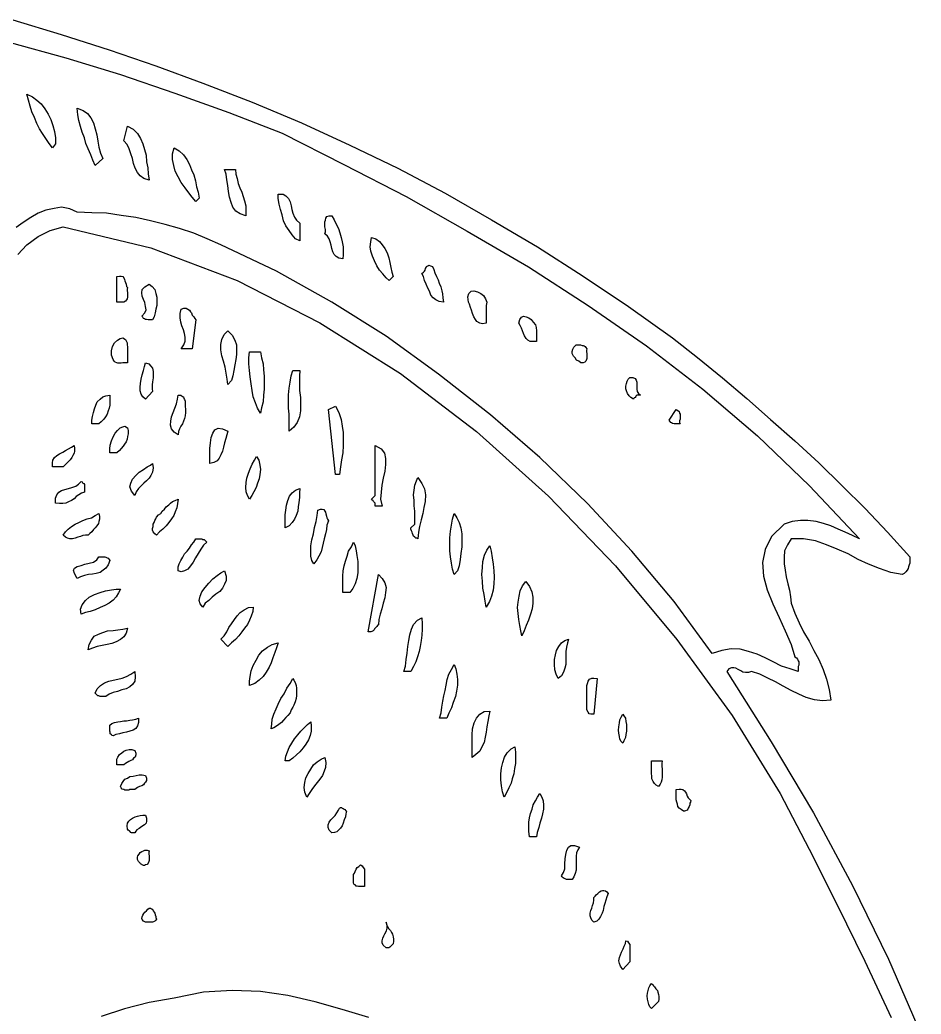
# Model space of a CAD drawing. Extents: x 0.02 to 8.19, y 0.02 to 6.66.
# Drawn here: x 4.496 to 6.16, y 4.022 to 5.858 of the extents above; entities that cross this region are included whole.
import ezdxf

# ---------------------------------------------------------------- set-up
doc = ezdxf.new("R2010")
doc.units = 0
doc.layers.add('1', color=7, linetype='Continuous')

msp = doc.modelspace()

# ---------------------------------------------------------------- linework, layer by layer
for points in [[(4.483, 5.858), (4.572, 5.831), (4.661, 5.803), (4.747, 5.773), (4.834, 5.741), (4.925, 5.706), (5.016, 5.668), (5.105, 5.627), (5.194, 5.584), (5.281, 5.538), (5.367, 5.489), (5.452, 5.439), (5.536, 5.385), (5.62, 5.329), (5.701, 5.271), (5.747, 5.235), (5.793, 5.197), (5.838, 5.159), (5.882, 5.12), (5.927, 5.081), (5.971, 5.04), (6.014, 4.998), (6.057, 4.956), (6.098, 4.912), (6.139, 4.867), (6.139, 4.863), (6.139, 4.859), (6.139, 4.855), (6.138, 4.852), (6.137, 4.848), (6.136, 4.845), (6.134, 4.842), (6.132, 4.839), (6.129, 4.836), (6.125, 4.834), (6.104, 4.838), (6.083, 4.845), (6.063, 4.853), (6.044, 4.862), (6.025, 4.872), (6.005, 4.881), (5.985, 4.889), (5.965, 4.896), (5.943, 4.9), (5.92, 4.9), (5.913, 4.889), (5.908, 4.878), (5.907, 4.866), (5.907, 4.854), (5.909, 4.842), (5.911, 4.83), (5.914, 4.817), (5.917, 4.805), (5.919, 4.793), (5.92, 4.781), (5.927, 4.763), (5.935, 4.745), (5.943, 4.728), (5.953, 4.711), (5.962, 4.694), (5.971, 4.677), (5.979, 4.659), (5.985, 4.641), (5.99, 4.622), (5.993, 4.602), (5.978, 4.601), (5.963, 4.603), (5.948, 4.607), (5.934, 4.613), (5.92, 4.62), (5.905, 4.628), (5.891, 4.636), (5.877, 4.643), (5.862, 4.65), (5.847, 4.655), (5.841, 4.653), (5.836, 4.653), (5.831, 4.654), (5.827, 4.656), (5.822, 4.659), (5.818, 4.661), (5.814, 4.662), (5.81, 4.662), (5.805, 4.66), (5.801, 4.655), (5.883, 4.525), (5.961, 4.394), (6.033, 4.26), (6.1, 4.124), (6.16, 3.985)], [(4.562, 5.629), (4.556, 5.622), (4.55, 5.63), (4.544, 5.639), (4.538, 5.648), (4.532, 5.657), (4.527, 5.667), (4.523, 5.678), (4.518, 5.688), (4.515, 5.699), (4.512, 5.71), (4.509, 5.721), (4.519, 5.716), (4.527, 5.71), (4.535, 5.703), (4.542, 5.694), (4.548, 5.684), (4.553, 5.674), (4.557, 5.663), (4.56, 5.652), (4.562, 5.64), (4.562, 5.629)], [(4.649, 5.602), (4.635, 5.589), (4.631, 5.599), (4.627, 5.609), (4.622, 5.62), (4.618, 5.63), (4.615, 5.64), (4.611, 5.651), (4.608, 5.661), (4.605, 5.672), (4.603, 5.683), (4.602, 5.695), (4.613, 5.691), (4.621, 5.685), (4.627, 5.677), (4.632, 5.668), (4.635, 5.657), (4.638, 5.646), (4.64, 5.634), (4.642, 5.623), (4.645, 5.612), (4.649, 5.602)], [(4.735, 5.562), (4.725, 5.565), (4.718, 5.57), (4.713, 5.576), (4.709, 5.584), (4.706, 5.593), (4.704, 5.602), (4.701, 5.611), (4.698, 5.62), (4.694, 5.628), (4.688, 5.635), (4.695, 5.662), (4.705, 5.656), (4.713, 5.648), (4.719, 5.639), (4.723, 5.629), (4.726, 5.619), (4.729, 5.608), (4.73, 5.596), (4.732, 5.585), (4.733, 5.574), (4.735, 5.562)], [(4.827, 5.529), (4.821, 5.523), (4.814, 5.531), (4.808, 5.539), (4.801, 5.548), (4.794, 5.558), (4.788, 5.568), (4.783, 5.579), (4.78, 5.589), (4.778, 5.6), (4.778, 5.611), (4.781, 5.622), (4.79, 5.616), (4.798, 5.609), (4.804, 5.6), (4.809, 5.591), (4.813, 5.581), (4.817, 5.572), (4.82, 5.561), (4.822, 5.55), (4.825, 5.54), (4.827, 5.529)], [(4.894, 5.582), (4.895, 5.573), (4.897, 5.565), (4.899, 5.556), (4.902, 5.548), (4.906, 5.54), (4.908, 5.532), (4.911, 5.524), (4.913, 5.515), (4.913, 5.506), (4.913, 5.496), (4.903, 5.5), (4.895, 5.505), (4.889, 5.512), (4.886, 5.521), (4.883, 5.531), (4.881, 5.541), (4.88, 5.552), (4.878, 5.563), (4.877, 5.573), (4.874, 5.582), (4.894, 5.582)], [(5.013, 5.483), (5.013, 5.45), (5.005, 5.454), (4.999, 5.461), (4.993, 5.469), (4.987, 5.478), (4.983, 5.487), (4.98, 5.498), (4.977, 5.508), (4.975, 5.518), (4.973, 5.528), (4.973, 5.536), (4.982, 5.536), (4.987, 5.533), (4.992, 5.528), (4.995, 5.522), (4.997, 5.515), (4.998, 5.508), (5, 5.501), (5.003, 5.494), (5.007, 5.488), (5.013, 5.483)], [(5.092, 5.417), (5.085, 5.418), (5.08, 5.421), (5.076, 5.425), (5.074, 5.43), (5.072, 5.436), (5.071, 5.442), (5.069, 5.448), (5.067, 5.454), (5.064, 5.459), (5.059, 5.463), (5.06, 5.467), (5.06, 5.471), (5.059, 5.476), (5.059, 5.48), (5.059, 5.485), (5.06, 5.488), (5.061, 5.492), (5.063, 5.495), (5.067, 5.496), (5.072, 5.496), (5.076, 5.489), (5.08, 5.481), (5.084, 5.473), (5.087, 5.465), (5.089, 5.456), (5.091, 5.448), (5.093, 5.439), (5.093, 5.432), (5.093, 5.424), (5.092, 5.417)], [(5.185, 5.384), (5.178, 5.377), (5.172, 5.382), (5.166, 5.389), (5.16, 5.396), (5.155, 5.404), (5.151, 5.413), (5.147, 5.422), (5.144, 5.431), (5.143, 5.439), (5.144, 5.448), (5.145, 5.456), (5.153, 5.454), (5.16, 5.449), (5.165, 5.443), (5.17, 5.436), (5.174, 5.428), (5.177, 5.419), (5.179, 5.41), (5.181, 5.401), (5.183, 5.392), (5.185, 5.384)], [(5.278, 5.337), (5.27, 5.338), (5.264, 5.341), (5.259, 5.345), (5.255, 5.35), (5.252, 5.357), (5.249, 5.363), (5.246, 5.37), (5.243, 5.377), (5.241, 5.384), (5.238, 5.39), (5.241, 5.392), (5.243, 5.394), (5.244, 5.396), (5.245, 5.399), (5.246, 5.401), (5.247, 5.403), (5.249, 5.404), (5.251, 5.405), (5.254, 5.404), (5.258, 5.403), (5.26, 5.397), (5.262, 5.391), (5.265, 5.384), (5.268, 5.378), (5.27, 5.372), (5.273, 5.365), (5.275, 5.358), (5.276, 5.352), (5.277, 5.345), (5.278, 5.337)], [(4.695, 5.364), (4.694, 5.361), (4.694, 5.358), (4.695, 5.355), (4.695, 5.352), (4.695, 5.349), (4.695, 5.346), (4.694, 5.343), (4.693, 5.341), (4.691, 5.339), (4.688, 5.337), (4.675, 5.337), (4.675, 5.384), (4.68, 5.385), (4.683, 5.385), (4.686, 5.384), (4.688, 5.382), (4.689, 5.379), (4.69, 5.376), (4.691, 5.373), (4.692, 5.37), (4.693, 5.366), (4.695, 5.364)], [(4.741, 5.304), (4.738, 5.304), (4.735, 5.304), (4.733, 5.304), (4.73, 5.305), (4.728, 5.305), (4.726, 5.306), (4.724, 5.307), (4.723, 5.309), (4.721, 5.311), (4.727, 5.317), (4.729, 5.323), (4.728, 5.329), (4.727, 5.336), (4.724, 5.342), (4.722, 5.348), (4.721, 5.354), (4.722, 5.36), (4.727, 5.365), (4.735, 5.37), (4.74, 5.366), (4.745, 5.36), (4.747, 5.353), (4.749, 5.346), (4.749, 5.339), (4.749, 5.331), (4.747, 5.324), (4.746, 5.317), (4.744, 5.31), (4.741, 5.304)], [(5.357, 5.331), (5.357, 5.298), (5.35, 5.297), (5.345, 5.298), (5.34, 5.301), (5.337, 5.305), (5.334, 5.31), (5.332, 5.316), (5.33, 5.322), (5.328, 5.327), (5.326, 5.333), (5.324, 5.337), (5.323, 5.347), (5.325, 5.353), (5.329, 5.357), (5.334, 5.358), (5.341, 5.356), (5.347, 5.353), (5.352, 5.349), (5.356, 5.343), (5.358, 5.337), (5.357, 5.331)], [(4.821, 5.304), (4.814, 5.251), (4.794, 5.251), (4.799, 5.258), (4.801, 5.265), (4.801, 5.272), (4.8, 5.279), (4.798, 5.286), (4.795, 5.293), (4.793, 5.3), (4.792, 5.308), (4.792, 5.316), (4.794, 5.324), (4.799, 5.326), (4.803, 5.326), (4.806, 5.324), (4.809, 5.322), (4.811, 5.319), (4.813, 5.317), (4.814, 5.313), (4.817, 5.31), (4.819, 5.307), (4.821, 5.304)], [(5.45, 5.284), (5.45, 5.264), (5.443, 5.264), (5.438, 5.264), (5.434, 5.267), (5.431, 5.27), (5.428, 5.275), (5.426, 5.279), (5.424, 5.284), (5.422, 5.289), (5.42, 5.294), (5.417, 5.298), (5.419, 5.305), (5.422, 5.309), (5.426, 5.311), (5.431, 5.31), (5.436, 5.308), (5.44, 5.305), (5.444, 5.3), (5.448, 5.295), (5.449, 5.29), (5.45, 5.284)], [(4.695, 5.251), (4.695, 5.225), (4.692, 5.225), (4.689, 5.225), (4.686, 5.225), (4.683, 5.224), (4.68, 5.224), (4.677, 5.224), (4.675, 5.225), (4.672, 5.226), (4.67, 5.228), (4.668, 5.231), (4.665, 5.239), (4.665, 5.247), (4.667, 5.255), (4.671, 5.262), (4.676, 5.267), (4.681, 5.27), (4.686, 5.271), (4.691, 5.268), (4.694, 5.262), (4.695, 5.251)], [(4.887, 5.192), (4.88, 5.185), (4.879, 5.195), (4.877, 5.206), (4.875, 5.217), (4.872, 5.228), (4.869, 5.238), (4.867, 5.249), (4.867, 5.259), (4.869, 5.268), (4.873, 5.277), (4.88, 5.284), (4.888, 5.276), (4.893, 5.267), (4.896, 5.258), (4.896, 5.25), (4.896, 5.24), (4.895, 5.231), (4.893, 5.221), (4.891, 5.211), (4.889, 5.201), (4.887, 5.192)], [(5.543, 5.251), (5.542, 5.248), (5.542, 5.245), (5.543, 5.242), (5.543, 5.24), (5.543, 5.236), (5.543, 5.233), (5.542, 5.231), (5.541, 5.228), (5.539, 5.226), (5.536, 5.225), (5.532, 5.225), (5.528, 5.228), (5.524, 5.23), (5.521, 5.234), (5.518, 5.237), (5.516, 5.242), (5.516, 5.246), (5.517, 5.25), (5.519, 5.254), (5.523, 5.258), (5.526, 5.258), (5.528, 5.258), (5.531, 5.258), (5.534, 5.257), (5.536, 5.257), (5.538, 5.256), (5.54, 5.255), (5.541, 5.253), (5.543, 5.251)], [(4.94, 5.245), (4.942, 5.234), (4.945, 5.223), (4.946, 5.212), (4.947, 5.2), (4.947, 5.188), (4.947, 5.176), (4.946, 5.165), (4.945, 5.153), (4.942, 5.142), (4.94, 5.132), (4.935, 5.141), (4.931, 5.151), (4.927, 5.162), (4.925, 5.174), (4.923, 5.186), (4.921, 5.199), (4.92, 5.211), (4.919, 5.223), (4.919, 5.234), (4.92, 5.245), (4.94, 5.245)], [(4.741, 5.172), (4.728, 5.158), (4.723, 5.162), (4.72, 5.167), (4.718, 5.173), (4.718, 5.18), (4.719, 5.187), (4.72, 5.195), (4.722, 5.203), (4.724, 5.211), (4.726, 5.218), (4.728, 5.225), (4.734, 5.223), (4.738, 5.219), (4.741, 5.215), (4.742, 5.209), (4.742, 5.204), (4.742, 5.197), (4.741, 5.19), (4.74, 5.184), (4.74, 5.177), (4.741, 5.172)], [(5.013, 5.211), (5.012, 5.2), (5.012, 5.187), (5.012, 5.174), (5.014, 5.161), (5.014, 5.148), (5.014, 5.136), (5.012, 5.125), (5.008, 5.115), (5.002, 5.106), (4.993, 5.099), (4.993, 5.108), (4.993, 5.119), (4.993, 5.13), (4.992, 5.141), (4.992, 5.153), (4.992, 5.166), (4.993, 5.178), (4.995, 5.189), (4.997, 5.201), (5, 5.211), (5.013, 5.211)], [(5.642, 5.165), (5.64, 5.165), (5.638, 5.165), (5.636, 5.165), (5.634, 5.164), (5.633, 5.163), (5.632, 5.161), (5.63, 5.16), (5.629, 5.158), (5.624, 5.161), (5.621, 5.164), (5.618, 5.168), (5.616, 5.173), (5.615, 5.177), (5.615, 5.182), (5.616, 5.187), (5.617, 5.191), (5.619, 5.195), (5.622, 5.198), (5.628, 5.198), (5.632, 5.196), (5.634, 5.193), (5.635, 5.189), (5.635, 5.185), (5.635, 5.18), (5.635, 5.176), (5.636, 5.172), (5.638, 5.168), (5.642, 5.165)], [(4.662, 5.165), (4.662, 5.159), (4.662, 5.153), (4.662, 5.147), (4.661, 5.141), (4.659, 5.136), (4.657, 5.13), (4.654, 5.125), (4.651, 5.121), (4.646, 5.116), (4.642, 5.112), (4.629, 5.112), (4.629, 5.119), (4.63, 5.126), (4.632, 5.133), (4.634, 5.14), (4.636, 5.147), (4.639, 5.153), (4.644, 5.158), (4.649, 5.162), (4.655, 5.164), (4.662, 5.165)], [(4.801, 5.145), (4.802, 5.139), (4.802, 5.133), (4.801, 5.127), (4.8, 5.122), (4.798, 5.117), (4.796, 5.112), (4.793, 5.108), (4.791, 5.103), (4.789, 5.098), (4.788, 5.092), (4.781, 5.097), (4.776, 5.103), (4.774, 5.11), (4.775, 5.117), (4.776, 5.125), (4.779, 5.133), (4.782, 5.141), (4.785, 5.149), (4.787, 5.158), (4.788, 5.165), (4.791, 5.165), (4.793, 5.165), (4.796, 5.163), (4.798, 5.162), (4.799, 5.159), (4.8, 5.157), (4.801, 5.154), (4.801, 5.151), (4.801, 5.148), (4.801, 5.145)], [(5.086, 5.019), (5.079, 5.019), (5.066, 5.139), (5.079, 5.145), (5.085, 5.133), (5.089, 5.12), (5.091, 5.108), (5.093, 5.096), (5.093, 5.084), (5.093, 5.072), (5.092, 5.059), (5.09, 5.046), (5.088, 5.033), (5.086, 5.019)], [(5.715, 5.112), (5.712, 5.112), (5.709, 5.112), (5.706, 5.112), (5.704, 5.112), (5.701, 5.113), (5.699, 5.114), (5.698, 5.115), (5.696, 5.117), (5.695, 5.119), (5.708, 5.139), (5.711, 5.137), (5.713, 5.135), (5.714, 5.132), (5.715, 5.13), (5.715, 5.127), (5.715, 5.124), (5.715, 5.121), (5.714, 5.118), (5.714, 5.115), (5.715, 5.112)], [(4.695, 5.105), (4.696, 5.1), (4.696, 5.094), (4.695, 5.089), (4.694, 5.084), (4.692, 5.079), (4.689, 5.075), (4.687, 5.071), (4.683, 5.067), (4.68, 5.063), (4.675, 5.059), (4.662, 5.059), (4.662, 5.066), (4.663, 5.073), (4.665, 5.081), (4.668, 5.088), (4.672, 5.095), (4.676, 5.1), (4.681, 5.105), (4.686, 5.107), (4.69, 5.108), (4.695, 5.105)], [(4.88, 5.099), (4.878, 5.092), (4.876, 5.085), (4.874, 5.077), (4.872, 5.069), (4.87, 5.062), (4.867, 5.055), (4.864, 5.049), (4.86, 5.044), (4.854, 5.041), (4.847, 5.039), (4.847, 5.048), (4.847, 5.057), (4.847, 5.067), (4.848, 5.077), (4.849, 5.087), (4.852, 5.095), (4.856, 5.101), (4.862, 5.104), (4.87, 5.103), (4.88, 5.099)], [(4.596, 5.072), (4.597, 5.067), (4.597, 5.062), (4.596, 5.058), (4.594, 5.054), (4.592, 5.05), (4.589, 5.046), (4.586, 5.043), (4.582, 5.039), (4.579, 5.036), (4.576, 5.033), (4.556, 5.033), (4.556, 5.04), (4.557, 5.045), (4.56, 5.05), (4.564, 5.054), (4.569, 5.057), (4.575, 5.06), (4.58, 5.063), (4.586, 5.066), (4.591, 5.069), (4.596, 5.072)], [(5.165, 4.96), (5.152, 4.96), (5.152, 4.962), (5.152, 4.964), (5.152, 4.966), (5.151, 4.967), (5.149, 4.969), (5.148, 4.97), (5.146, 4.972), (5.145, 4.973), (5.146, 4.974), (5.148, 4.976), (5.149, 4.977), (5.151, 4.979), (5.152, 4.98), (5.152, 4.982), (5.152, 4.984), (5.152, 4.986), (5.152, 4.993), (5.152, 5.001), (5.152, 5.01), (5.152, 5.019), (5.152, 5.029), (5.152, 5.039), (5.152, 5.049), (5.152, 5.057), (5.152, 5.066), (5.152, 5.072), (5.163, 5.066), (5.169, 5.058), (5.171, 5.048), (5.171, 5.037), (5.17, 5.025), (5.167, 5.012), (5.164, 4.999), (5.163, 4.986), (5.162, 4.973), (5.165, 4.96)], [(4.92, 4.973), (4.916, 4.98), (4.914, 4.987), (4.913, 4.995), (4.914, 5.004), (4.915, 5.012), (4.918, 5.021), (4.921, 5.029), (4.925, 5.038), (4.929, 5.045), (4.933, 5.052), (4.937, 5.045), (4.939, 5.036), (4.94, 5.028), (4.939, 5.019), (4.938, 5.011), (4.935, 5.003), (4.932, 4.995), (4.928, 4.987), (4.924, 4.98), (4.92, 4.973)], [(4.741, 5.039), (4.742, 5.031), (4.741, 5.023), (4.738, 5.017), (4.735, 5.012), (4.73, 5.007), (4.725, 5.003), (4.72, 4.998), (4.715, 4.993), (4.711, 4.987), (4.708, 4.98), (4.702, 4.988), (4.699, 4.996), (4.701, 5.003), (4.704, 5.01), (4.71, 5.017), (4.716, 5.023), (4.724, 5.028), (4.731, 5.033), (4.737, 5.036), (4.741, 5.039)], [(5.231, 4.9), (5.229, 4.901), (5.227, 4.901), (5.225, 4.903), (5.223, 4.905), (5.222, 4.907), (5.221, 4.91), (5.22, 4.912), (5.219, 4.915), (5.218, 4.918), (5.218, 4.92), (5.225, 4.927), (5.225, 4.934), (5.225, 4.942), (5.225, 4.951), (5.224, 4.961), (5.224, 4.971), (5.223, 4.981), (5.224, 4.99), (5.225, 4.999), (5.228, 5.007), (5.231, 5.013), (5.238, 5.002), (5.243, 4.992), (5.245, 4.981), (5.244, 4.969), (5.242, 4.958), (5.24, 4.947), (5.237, 4.935), (5.234, 4.923), (5.232, 4.912), (5.231, 4.9)], [(4.615, 4.986), (4.61, 4.984), (4.605, 4.981), (4.6, 4.978), (4.596, 4.974), (4.591, 4.971), (4.586, 4.968), (4.581, 4.966), (4.575, 4.965), (4.569, 4.965), (4.562, 4.966), (4.562, 4.975), (4.564, 4.981), (4.568, 4.986), (4.573, 4.989), (4.579, 4.991), (4.586, 4.993), (4.592, 4.995), (4.599, 4.997), (4.604, 5.001), (4.609, 5.006), (4.611, 5.005), (4.612, 5.003), (4.614, 5.002), (4.615, 5), (4.615, 4.997), (4.615, 4.995), (4.615, 4.992), (4.615, 4.989), (4.615, 4.986)], [(5.013, 4.993), (5.012, 4.985), (5.012, 4.976), (5.011, 4.967), (5.01, 4.959), (5.009, 4.951), (5.006, 4.943), (5.003, 4.936), (4.999, 4.93), (4.993, 4.924), (4.986, 4.92), (4.986, 4.927), (4.986, 4.935), (4.986, 4.944), (4.987, 4.953), (4.988, 4.962), (4.991, 4.971), (4.994, 4.979), (4.999, 4.985), (5.005, 4.99), (5.013, 4.993)], [(4.788, 4.973), (4.787, 4.965), (4.786, 4.957), (4.783, 4.95), (4.78, 4.943), (4.776, 4.937), (4.771, 4.93), (4.766, 4.924), (4.76, 4.918), (4.754, 4.913), (4.748, 4.907), (4.745, 4.909), (4.742, 4.913), (4.741, 4.916), (4.741, 4.919), (4.742, 4.923), (4.742, 4.927), (4.744, 4.93), (4.745, 4.934), (4.747, 4.937), (4.748, 4.94), (4.752, 4.944), (4.756, 4.947), (4.759, 4.951), (4.763, 4.955), (4.766, 4.959), (4.771, 4.963), (4.774, 4.966), (4.778, 4.969), (4.783, 4.971), (4.788, 4.973)], [(4.642, 4.947), (4.643, 4.941), (4.643, 4.936), (4.642, 4.932), (4.641, 4.928), (4.638, 4.924), (4.635, 4.92), (4.632, 4.917), (4.629, 4.913), (4.625, 4.91), (4.622, 4.907), (4.617, 4.907), (4.612, 4.906), (4.608, 4.904), (4.603, 4.903), (4.598, 4.901), (4.593, 4.9), (4.588, 4.9), (4.584, 4.901), (4.58, 4.903), (4.576, 4.907), (4.58, 4.913), (4.585, 4.918), (4.591, 4.923), (4.598, 4.927), (4.605, 4.93), (4.612, 4.934), (4.62, 4.937), (4.628, 4.939), (4.635, 4.943), (4.642, 4.947)], [(5.066, 4.933), (5.063, 4.925), (5.062, 4.917), (5.06, 4.909), (5.058, 4.9), (5.056, 4.892), (5.054, 4.884), (5.052, 4.876), (5.048, 4.868), (5.044, 4.861), (5.039, 4.854), (5.035, 4.86), (5.033, 4.868), (5.033, 4.877), (5.033, 4.887), (5.035, 4.898), (5.038, 4.909), (5.04, 4.921), (5.043, 4.932), (5.045, 4.943), (5.046, 4.953), (5.051, 4.955), (5.054, 4.955), (5.057, 4.954), (5.059, 4.951), (5.06, 4.949), (5.061, 4.946), (5.062, 4.942), (5.063, 4.939), (5.064, 4.936), (5.066, 4.933)], [(5.304, 4.841), (5.298, 4.834), (5.295, 4.844), (5.293, 4.855), (5.291, 4.867), (5.29, 4.878), (5.29, 4.89), (5.29, 4.902), (5.291, 4.914), (5.293, 4.925), (5.295, 4.936), (5.298, 4.947), (5.303, 4.939), (5.307, 4.93), (5.31, 4.92), (5.312, 4.909), (5.312, 4.897), (5.312, 4.885), (5.31, 4.873), (5.309, 4.862), (5.307, 4.85), (5.304, 4.841)], [(4.841, 4.894), (4.835, 4.888), (4.83, 4.881), (4.825, 4.873), (4.82, 4.865), (4.816, 4.857), (4.811, 4.85), (4.806, 4.844), (4.8, 4.841), (4.794, 4.839), (4.788, 4.841), (4.788, 4.848), (4.79, 4.854), (4.793, 4.86), (4.797, 4.866), (4.8, 4.872), (4.805, 4.877), (4.809, 4.883), (4.813, 4.889), (4.817, 4.894), (4.821, 4.9), (4.824, 4.9), (4.826, 4.9), (4.829, 4.9), (4.832, 4.9), (4.834, 4.899), (4.836, 4.899), (4.838, 4.897), (4.839, 4.896), (4.841, 4.894)], [(5.105, 4.801), (5.092, 4.801), (5.092, 4.811), (5.092, 4.821), (5.092, 4.831), (5.093, 4.841), (5.095, 4.85), (5.097, 4.859), (5.1, 4.868), (5.103, 4.877), (5.108, 4.885), (5.112, 4.894), (5.115, 4.887), (5.117, 4.878), (5.118, 4.869), (5.12, 4.858), (5.12, 4.848), (5.12, 4.837), (5.118, 4.827), (5.115, 4.817), (5.111, 4.808), (5.105, 4.801)], [(5.364, 4.887), (5.366, 4.877), (5.368, 4.865), (5.37, 4.853), (5.371, 4.841), (5.372, 4.829), (5.371, 4.817), (5.37, 4.805), (5.367, 4.794), (5.363, 4.784), (5.357, 4.774), (5.355, 4.785), (5.353, 4.797), (5.351, 4.809), (5.35, 4.822), (5.349, 4.834), (5.35, 4.847), (5.351, 4.858), (5.354, 4.87), (5.358, 4.879), (5.364, 4.887)], [(4.662, 4.86), (4.659, 4.852), (4.655, 4.846), (4.65, 4.842), (4.644, 4.838), (4.637, 4.836), (4.63, 4.835), (4.623, 4.834), (4.615, 4.832), (4.608, 4.83), (4.602, 4.827), (4.597, 4.836), (4.595, 4.842), (4.597, 4.846), (4.602, 4.849), (4.609, 4.851), (4.616, 4.853), (4.624, 4.855), (4.632, 4.857), (4.638, 4.861), (4.642, 4.867), (4.645, 4.867), (4.648, 4.867), (4.65, 4.867), (4.653, 4.867), (4.655, 4.866), (4.657, 4.865), (4.659, 4.864), (4.661, 4.862), (4.662, 4.86)], [(4.874, 4.841), (4.877, 4.831), (4.877, 4.823), (4.874, 4.816), (4.87, 4.809), (4.865, 4.803), (4.858, 4.798), (4.851, 4.792), (4.845, 4.786), (4.838, 4.781), (4.834, 4.774), (4.829, 4.78), (4.827, 4.786), (4.829, 4.794), (4.832, 4.802), (4.838, 4.81), (4.845, 4.818), (4.852, 4.826), (4.86, 4.832), (4.867, 4.837), (4.874, 4.841)], [(5.158, 4.741), (5.156, 4.74), (5.155, 4.738), (5.153, 4.736), (5.151, 4.734), (5.15, 4.732), (5.148, 4.73), (5.146, 4.729), (5.144, 4.728), (5.141, 4.728), (5.139, 4.728), (5.158, 4.834), (5.165, 4.827), (5.17, 4.819), (5.172, 4.81), (5.171, 4.801), (5.17, 4.791), (5.167, 4.781), (5.164, 4.771), (5.161, 4.761), (5.159, 4.751), (5.158, 4.741)], [(5.423, 4.721), (5.421, 4.73), (5.419, 4.74), (5.417, 4.751), (5.416, 4.762), (5.415, 4.773), (5.416, 4.783), (5.418, 4.794), (5.42, 4.804), (5.424, 4.813), (5.43, 4.821), (5.437, 4.812), (5.441, 4.802), (5.443, 4.792), (5.443, 4.781), (5.442, 4.771), (5.439, 4.761), (5.435, 4.75), (5.431, 4.74), (5.427, 4.73), (5.423, 4.721)], [(4.682, 4.807), (4.678, 4.8), (4.674, 4.793), (4.668, 4.787), (4.661, 4.781), (4.653, 4.777), (4.644, 4.773), (4.635, 4.769), (4.626, 4.766), (4.617, 4.764), (4.609, 4.761), (4.608, 4.77), (4.611, 4.778), (4.617, 4.786), (4.624, 4.792), (4.634, 4.797), (4.644, 4.801), (4.654, 4.804), (4.665, 4.806), (4.674, 4.807), (4.682, 4.807)], [(4.927, 4.774), (4.926, 4.766), (4.923, 4.757), (4.92, 4.75), (4.916, 4.742), (4.911, 4.735), (4.906, 4.728), (4.9, 4.721), (4.894, 4.714), (4.887, 4.708), (4.88, 4.701), (4.867, 4.715), (4.873, 4.721), (4.878, 4.728), (4.882, 4.736), (4.887, 4.743), (4.892, 4.751), (4.897, 4.758), (4.903, 4.764), (4.91, 4.769), (4.918, 4.773), (4.927, 4.774)], [(5.238, 4.754), (5.239, 4.743), (5.239, 4.733), (5.238, 4.722), (5.237, 4.712), (5.235, 4.701), (5.233, 4.692), (5.23, 4.682), (5.227, 4.673), (5.223, 4.664), (5.218, 4.655), (5.205, 4.655), (5.208, 4.665), (5.209, 4.677), (5.211, 4.689), (5.212, 4.701), (5.214, 4.712), (5.216, 4.723), (5.219, 4.733), (5.223, 4.742), (5.23, 4.75), (5.238, 4.754)], [(4.695, 4.735), (4.692, 4.726), (4.688, 4.719), (4.682, 4.714), (4.674, 4.71), (4.666, 4.707), (4.657, 4.705), (4.648, 4.703), (4.639, 4.701), (4.63, 4.698), (4.622, 4.695), (4.624, 4.705), (4.628, 4.713), (4.633, 4.72), (4.641, 4.724), (4.649, 4.727), (4.658, 4.73), (4.668, 4.731), (4.677, 4.732), (4.686, 4.733), (4.695, 4.735)], [(4.973, 4.708), (4.97, 4.699), (4.967, 4.69), (4.963, 4.68), (4.96, 4.671), (4.956, 4.663), (4.951, 4.654), (4.945, 4.646), (4.938, 4.639), (4.93, 4.633), (4.92, 4.629), (4.92, 4.637), (4.921, 4.646), (4.923, 4.656), (4.927, 4.666), (4.932, 4.676), (4.937, 4.685), (4.944, 4.693), (4.953, 4.7), (4.962, 4.705), (4.973, 4.708)], [(5.509, 4.715), (5.507, 4.708), (5.505, 4.7), (5.504, 4.692), (5.504, 4.685), (5.504, 4.676), (5.504, 4.668), (5.502, 4.661), (5.5, 4.654), (5.496, 4.647), (5.49, 4.642), (5.486, 4.65), (5.484, 4.658), (5.483, 4.668), (5.483, 4.677), (5.485, 4.686), (5.487, 4.694), (5.491, 4.701), (5.496, 4.708), (5.502, 4.712), (5.509, 4.715)], [(5.284, 4.569), (5.271, 4.569), (5.274, 4.579), (5.275, 4.589), (5.277, 4.6), (5.279, 4.61), (5.281, 4.62), (5.283, 4.63), (5.285, 4.64), (5.288, 4.65), (5.293, 4.659), (5.298, 4.668), (5.301, 4.66), (5.303, 4.65), (5.304, 4.64), (5.304, 4.63), (5.302, 4.619), (5.3, 4.609), (5.296, 4.598), (5.293, 4.588), (5.288, 4.578), (5.284, 4.569)], [(4.708, 4.655), (4.709, 4.645), (4.708, 4.637), (4.704, 4.631), (4.699, 4.627), (4.692, 4.623), (4.684, 4.621), (4.676, 4.618), (4.668, 4.616), (4.661, 4.613), (4.655, 4.609), (4.652, 4.609), (4.649, 4.609), (4.647, 4.609), (4.644, 4.609), (4.642, 4.61), (4.64, 4.61), (4.638, 4.612), (4.637, 4.613), (4.635, 4.615), (4.639, 4.623), (4.645, 4.629), (4.652, 4.634), (4.66, 4.637), (4.668, 4.639), (4.677, 4.641), (4.685, 4.643), (4.693, 4.646), (4.701, 4.65), (4.708, 4.655)], [(5, 4.589), (4.997, 4.584), (4.995, 4.579), (4.991, 4.574), (4.987, 4.57), (4.983, 4.565), (4.979, 4.561), (4.974, 4.557), (4.97, 4.554), (4.965, 4.551), (4.96, 4.549), (4.961, 4.558), (4.962, 4.567), (4.965, 4.576), (4.969, 4.586), (4.973, 4.595), (4.978, 4.605), (4.984, 4.614), (4.989, 4.624), (4.995, 4.633), (5, 4.642), (5.002, 4.639), (5.004, 4.635), (5.006, 4.629), (5.007, 4.624), (5.007, 4.617), (5.007, 4.611), (5.006, 4.605), (5.004, 4.599), (5.002, 4.593), (5, 4.589)], [(5.556, 4.576), (5.55, 4.576), (5.547, 4.577), (5.545, 4.58), (5.543, 4.584), (5.543, 4.587), (5.543, 4.591), (5.543, 4.596), (5.543, 4.6), (5.543, 4.605), (5.543, 4.609), (5.543, 4.613), (5.543, 4.618), (5.543, 4.623), (5.543, 4.629), (5.544, 4.633), (5.545, 4.637), (5.548, 4.641), (5.552, 4.643), (5.556, 4.643), (5.562, 4.642), (5.556, 4.576)], [(5.364, 4.582), (5.362, 4.573), (5.36, 4.563), (5.358, 4.553), (5.357, 4.543), (5.355, 4.534), (5.353, 4.524), (5.349, 4.516), (5.345, 4.508), (5.338, 4.502), (5.331, 4.496), (5.331, 4.504), (5.331, 4.515), (5.331, 4.526), (5.331, 4.538), (5.332, 4.549), (5.335, 4.56), (5.339, 4.569), (5.345, 4.576), (5.353, 4.581), (5.364, 4.582)], [(5.609, 4.523), (5.606, 4.526), (5.604, 4.53), (5.603, 4.535), (5.602, 4.541), (5.601, 4.547), (5.602, 4.553), (5.603, 4.56), (5.604, 4.566), (5.606, 4.571), (5.609, 4.576), (5.611, 4.573), (5.614, 4.569), (5.615, 4.563), (5.616, 4.557), (5.616, 4.551), (5.616, 4.545), (5.615, 4.539), (5.614, 4.533), (5.611, 4.527), (5.609, 4.523)], [(4.715, 4.569), (4.715, 4.561), (4.713, 4.555), (4.71, 4.55), (4.705, 4.547), (4.699, 4.545), (4.693, 4.543), (4.686, 4.542), (4.68, 4.54), (4.673, 4.539), (4.668, 4.536), (4.666, 4.537), (4.665, 4.539), (4.663, 4.54), (4.663, 4.543), (4.662, 4.545), (4.662, 4.548), (4.662, 4.55), (4.662, 4.553), (4.662, 4.556), (4.666, 4.559), (4.671, 4.561), (4.677, 4.562), (4.682, 4.563), (4.688, 4.564), (4.693, 4.564), (4.699, 4.565), (4.704, 4.566), (4.71, 4.567), (4.715, 4.569)], [(4.993, 4.49), (4.986, 4.49), (4.987, 4.499), (4.99, 4.507), (4.993, 4.515), (4.998, 4.523), (5.003, 4.531), (5.009, 4.538), (5.015, 4.545), (5.021, 4.551), (5.027, 4.557), (5.033, 4.562), (5.034, 4.554), (5.034, 4.545), (5.032, 4.537), (5.029, 4.529), (5.024, 4.521), (5.019, 4.514), (5.013, 4.507), (5.007, 4.501), (5, 4.495), (4.993, 4.49)], [(5.41, 4.516), (5.411, 4.506), (5.411, 4.495), (5.411, 4.485), (5.409, 4.476), (5.408, 4.466), (5.405, 4.457), (5.403, 4.449), (5.399, 4.44), (5.395, 4.432), (5.39, 4.423), (5.387, 4.433), (5.385, 4.444), (5.384, 4.455), (5.384, 4.466), (5.385, 4.477), (5.388, 4.487), (5.391, 4.497), (5.396, 4.505), (5.403, 4.512), (5.41, 4.516)], [(4.708, 4.509), (4.71, 4.504), (4.71, 4.501), (4.709, 4.497), (4.706, 4.495), (4.704, 4.492), (4.701, 4.491), (4.697, 4.489), (4.694, 4.487), (4.691, 4.485), (4.688, 4.483), (4.675, 4.483), (4.675, 4.488), (4.675, 4.493), (4.677, 4.497), (4.68, 4.502), (4.684, 4.505), (4.688, 4.508), (4.692, 4.51), (4.698, 4.511), (4.703, 4.511), (4.708, 4.509)], [(5.059, 4.496), (5.061, 4.487), (5.06, 4.478), (5.058, 4.471), (5.055, 4.463), (5.05, 4.456), (5.045, 4.45), (5.04, 4.444), (5.035, 4.437), (5.03, 4.43), (5.026, 4.423), (5.022, 4.432), (5.021, 4.441), (5.022, 4.45), (5.024, 4.459), (5.028, 4.467), (5.033, 4.475), (5.038, 4.483), (5.045, 4.488), (5.052, 4.493), (5.059, 4.496)], [(5.682, 4.49), (5.681, 4.485), (5.681, 4.48), (5.682, 4.475), (5.682, 4.47), (5.682, 4.465), (5.682, 4.46), (5.681, 4.455), (5.68, 4.451), (5.678, 4.447), (5.675, 4.443), (5.671, 4.445), (5.668, 4.448), (5.665, 4.452), (5.663, 4.457), (5.663, 4.462), (5.662, 4.467), (5.662, 4.473), (5.662, 4.478), (5.662, 4.484), (5.662, 4.49), (5.682, 4.49)], [(4.728, 4.463), (4.73, 4.458), (4.73, 4.454), (4.728, 4.451), (4.726, 4.449), (4.724, 4.446), (4.721, 4.444), (4.717, 4.443), (4.713, 4.441), (4.711, 4.439), (4.708, 4.437), (4.705, 4.437), (4.702, 4.437), (4.699, 4.437), (4.697, 4.436), (4.693, 4.436), (4.69, 4.436), (4.688, 4.437), (4.685, 4.438), (4.683, 4.44), (4.682, 4.443), (4.684, 4.448), (4.687, 4.452), (4.69, 4.456), (4.695, 4.458), (4.699, 4.461), (4.705, 4.462), (4.711, 4.463), (4.716, 4.464), (4.722, 4.464), (4.728, 4.463)], [(5.45, 4.35), (5.437, 4.35), (5.436, 4.36), (5.436, 4.368), (5.436, 4.377), (5.437, 4.385), (5.439, 4.393), (5.442, 4.401), (5.444, 4.409), (5.448, 4.416), (5.452, 4.423), (5.456, 4.43), (5.46, 4.423), (5.462, 4.416), (5.463, 4.408), (5.463, 4.401), (5.461, 4.392), (5.459, 4.384), (5.456, 4.375), (5.454, 4.367), (5.451, 4.358), (5.45, 4.35)], [(5.735, 4.417), (5.734, 4.414), (5.733, 4.412), (5.733, 4.409), (5.732, 4.406), (5.73, 4.403), (5.729, 4.401), (5.728, 4.399), (5.725, 4.398), (5.723, 4.397), (5.721, 4.397), (5.717, 4.4), (5.713, 4.403), (5.711, 4.406), (5.71, 4.41), (5.709, 4.414), (5.708, 4.418), (5.708, 4.423), (5.708, 4.427), (5.708, 4.432), (5.708, 4.437), (5.713, 4.438), (5.717, 4.438), (5.72, 4.437), (5.723, 4.435), (5.725, 4.432), (5.727, 4.429), (5.728, 4.425), (5.73, 4.422), (5.733, 4.419), (5.735, 4.417)], [(4.728, 4.39), (4.73, 4.384), (4.73, 4.379), (4.729, 4.375), (4.726, 4.372), (4.723, 4.37), (4.719, 4.367), (4.716, 4.365), (4.712, 4.363), (4.71, 4.36), (4.708, 4.357), (4.706, 4.357), (4.704, 4.357), (4.702, 4.357), (4.701, 4.358), (4.699, 4.36), (4.698, 4.361), (4.696, 4.362), (4.695, 4.364), (4.694, 4.37), (4.695, 4.375), (4.697, 4.379), (4.7, 4.382), (4.704, 4.384), (4.709, 4.387), (4.713, 4.388), (4.718, 4.389), (4.723, 4.39), (4.728, 4.39)], [(5.099, 4.397), (5.098, 4.392), (5.097, 4.387), (5.095, 4.381), (5.093, 4.375), (5.091, 4.37), (5.088, 4.366), (5.084, 4.362), (5.081, 4.359), (5.077, 4.358), (5.072, 4.357), (5.067, 4.362), (5.065, 4.367), (5.065, 4.372), (5.067, 4.377), (5.07, 4.381), (5.074, 4.385), (5.078, 4.389), (5.081, 4.394), (5.084, 4.399), (5.086, 4.403), (5.088, 4.404), (5.09, 4.404), (5.091, 4.403), (5.093, 4.402), (5.095, 4.401), (5.096, 4.4), (5.098, 4.398), (5.099, 4.397)], [(5.529, 4.331), (5.526, 4.326), (5.524, 4.32), (5.523, 4.314), (5.523, 4.307), (5.523, 4.301), (5.523, 4.294), (5.523, 4.288), (5.521, 4.282), (5.519, 4.276), (5.516, 4.271), (5.513, 4.271), (5.51, 4.271), (5.508, 4.271), (5.505, 4.271), (5.503, 4.272), (5.501, 4.273), (5.499, 4.274), (5.497, 4.276), (5.496, 4.278), (5.5, 4.284), (5.502, 4.291), (5.502, 4.3), (5.503, 4.309), (5.504, 4.317), (5.506, 4.325), (5.509, 4.331), (5.513, 4.334), (5.52, 4.334), (5.529, 4.331)], [(4.735, 4.324), (4.734, 4.321), (4.734, 4.318), (4.735, 4.315), (4.735, 4.312), (4.735, 4.309), (4.735, 4.306), (4.734, 4.304), (4.733, 4.301), (4.731, 4.299), (4.728, 4.298), (4.726, 4.297), (4.724, 4.297), (4.722, 4.298), (4.721, 4.299), (4.719, 4.3), (4.718, 4.301), (4.716, 4.303), (4.715, 4.304), (4.713, 4.308), (4.713, 4.312), (4.714, 4.315), (4.716, 4.318), (4.718, 4.321), (4.721, 4.323), (4.724, 4.324), (4.727, 4.325), (4.731, 4.325), (4.735, 4.324)], [(5.132, 4.258), (5.129, 4.258), (5.126, 4.258), (5.124, 4.258), (5.121, 4.258), (5.119, 4.259), (5.117, 4.259), (5.115, 4.261), (5.113, 4.262), (5.112, 4.264), (5.112, 4.269), (5.112, 4.272), (5.112, 4.276), (5.112, 4.28), (5.114, 4.283), (5.115, 4.286), (5.117, 4.29), (5.119, 4.293), (5.122, 4.295), (5.125, 4.298), (5.128, 4.296), (5.13, 4.293), (5.132, 4.29), (5.132, 4.286), (5.132, 4.281), (5.132, 4.276), (5.132, 4.271), (5.132, 4.267), (5.132, 4.262), (5.132, 4.258)], [(5.582, 4.245), (5.58, 4.239), (5.578, 4.233), (5.576, 4.227), (5.574, 4.221), (5.573, 4.214), (5.571, 4.209), (5.568, 4.203), (5.565, 4.198), (5.561, 4.194), (5.556, 4.192), (5.552, 4.196), (5.55, 4.2), (5.549, 4.204), (5.549, 4.209), (5.55, 4.214), (5.552, 4.218), (5.553, 4.223), (5.555, 4.228), (5.556, 4.233), (5.556, 4.238), (5.558, 4.24), (5.56, 4.243), (5.563, 4.245), (5.566, 4.248), (5.569, 4.25), (5.572, 4.251), (5.574, 4.251), (5.577, 4.25), (5.58, 4.248), (5.582, 4.245)], [(4.748, 4.198), (4.747, 4.196), (4.745, 4.194), (4.743, 4.193), (4.741, 4.192), (4.739, 4.192), (4.736, 4.192), (4.734, 4.192), (4.731, 4.192), (4.728, 4.192), (4.724, 4.194), (4.722, 4.197), (4.721, 4.199), (4.722, 4.202), (4.723, 4.205), (4.725, 4.208), (4.727, 4.211), (4.73, 4.213), (4.732, 4.216), (4.735, 4.218), (4.737, 4.218), (4.739, 4.217), (4.741, 4.216), (4.742, 4.213), (4.744, 4.211), (4.745, 4.209), (4.746, 4.206), (4.747, 4.203), (4.747, 4.201), (4.748, 4.198)], [(5.185, 4.152), (5.184, 4.151), (5.182, 4.149), (5.181, 4.148), (5.179, 4.146), (5.177, 4.145), (5.176, 4.145), (5.174, 4.145), (5.172, 4.145), (5.167, 4.15), (5.165, 4.154), (5.165, 4.158), (5.166, 4.163), (5.168, 4.167), (5.17, 4.171), (5.173, 4.176), (5.174, 4.181), (5.174, 4.186), (5.172, 4.192), (5.173, 4.188), (5.175, 4.184), (5.177, 4.18), (5.18, 4.177), (5.182, 4.173), (5.184, 4.17), (5.185, 4.165), (5.186, 4.161), (5.186, 4.157), (5.185, 4.152)], [(5.622, 4.119), (5.609, 4.105), (5.605, 4.111), (5.603, 4.116), (5.602, 4.121), (5.603, 4.127), (5.605, 4.132), (5.607, 4.137), (5.61, 4.143), (5.612, 4.148), (5.614, 4.153), (5.615, 4.158), (5.618, 4.157), (5.62, 4.154), (5.622, 4.151), (5.622, 4.147), (5.622, 4.142), (5.622, 4.137), (5.622, 4.132), (5.622, 4.128), (5.622, 4.123), (5.622, 4.119)], [(5.675, 4.046), (5.662, 4.033), (5.659, 4.036), (5.657, 4.04), (5.656, 4.045), (5.655, 4.05), (5.654, 4.056), (5.655, 4.061), (5.656, 4.066), (5.657, 4.071), (5.659, 4.075), (5.662, 4.079), (5.664, 4.077), (5.666, 4.075), (5.668, 4.073), (5.67, 4.069), (5.673, 4.066), (5.674, 4.063), (5.675, 4.059), (5.676, 4.055), (5.676, 4.05), (5.675, 4.046)]]:
    msp.add_lwpolyline(points)
at = {"layer": '1'}
for points in [[(4.478, 5.816), (4.581, 5.788), (4.682, 5.757), (4.782, 5.723), (4.882, 5.687), (4.98, 5.649)], [(4.98, 5.649), (5.094, 5.591), (5.209, 5.532), (5.322, 5.468), (5.435, 5.402), (5.545, 5.331), (5.653, 5.256), (5.757, 5.176), (5.858, 5.09), (5.954, 4.998), (6.046, 4.9), (6.033, 4.906), (6.02, 4.912), (6.007, 4.918), (5.993, 4.924), (5.98, 4.928), (5.966, 4.932), (5.951, 4.934), (5.937, 4.934), (5.922, 4.932), (5.907, 4.927), (5.884, 4.904), (5.872, 4.88), (5.867, 4.856), (5.869, 4.831), (5.876, 4.806), (5.886, 4.78), (5.898, 4.755), (5.909, 4.73), (5.92, 4.705), (5.927, 4.682), (5.93, 4.68), (5.932, 4.678), (5.933, 4.675), (5.934, 4.673), (5.934, 4.67), (5.934, 4.667), (5.933, 4.664), (5.933, 4.661), (5.933, 4.658), (5.933, 4.655), (5.918, 4.66), (5.902, 4.665), (5.887, 4.673), (5.872, 4.68), (5.857, 4.687), (5.841, 4.692), (5.826, 4.696), (5.809, 4.697), (5.792, 4.694), (5.774, 4.688), (5.704, 4.784), (5.626, 4.877), (5.544, 4.965), (5.456, 5.05), (5.365, 5.129), (5.269, 5.204), (5.172, 5.274), (5.072, 5.337), (4.97, 5.394), (4.867, 5.443), (4.842, 5.454), (4.817, 5.464), (4.791, 5.473), (4.764, 5.48), (4.737, 5.487), (4.71, 5.493), (4.683, 5.497), (4.656, 5.501), (4.629, 5.502), (4.602, 5.503), (4.588, 5.509), (4.573, 5.512), (4.559, 5.51), (4.544, 5.507), (4.53, 5.501), (4.516, 5.493), (4.502, 5.484), (4.489, 5.475)], [(4.492, 5.425), (4.509, 5.443), (4.53, 5.458), (4.552, 5.469), (4.576, 5.476), (4.738, 5.437), (4.897, 5.377), (5.05, 5.299), (5.199, 5.205), (5.339, 5.098), (5.472, 4.979), (5.596, 4.85), (5.709, 4.714), (5.811, 4.574), (5.9, 4.43)], [(5.9, 4.43), (5.953, 4.327), (6.005, 4.224), (6.056, 4.12), (6.105, 4.016)], [(5.14, 4.016), (5.091, 4.031), (5.041, 4.045), (4.991, 4.057), (4.94, 4.064), (4.888, 4.066), (4.835, 4.063), (4.781, 4.052), (4.735, 4.044), (4.689, 4.032), (4.646, 4.018)]]:
    msp.add_lwpolyline(points, dxfattribs=at)

doc.saveas('drawing.dxf')
